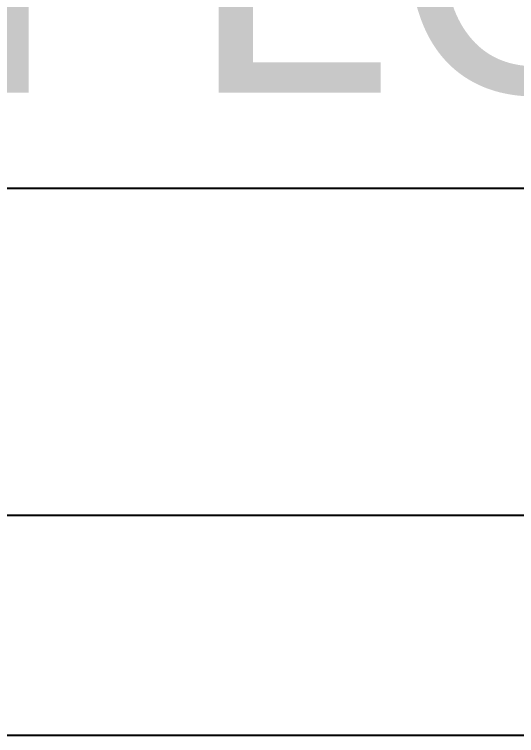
# Model space of a CAD drawing. Header units: millimetres. Extents: x 2148 to 2681, y 758 to 986.
# Drawn here: x 2391.156 to 2391.623, y 875.01 to 875.68 of the extents above; entities that cross this region are included whole.
import ezdxf

# ---------------------------------------------------------------- set-up
doc = ezdxf.new("R2010")
doc.units = ezdxf.units.MM
doc.linetypes.add('CENTER2', pattern=[28.575, 19.05, -3.175, 3.175, -3.175])
for name, color, linetype in [('A-Wall', 4, 'Continuous'), ('HATCH', 8, 'Continuous'), ('S_GRID LINES', 252, 'Continuous')]:
    doc.layers.add(name, color=color, linetype=linetype)
doc.styles.add('MMTX$0$ESMX$0$X-OPTA1D', font='x-opta1d')

msp = doc.modelspace()

# ---------------------------------------------------------------- linework, layer by layer
at = {"layer": 'A-Wall', "ltscale": 10}
msp.add_line((2390.2912912, 875.2152586, 0), (2396.6843476, 875.2152586, 0), dxfattribs=at)
at = {"layer": 'HATCH', "color": 4, "lineweight": -3, "ltscale": 0.05}
msp.add_line((2396.8839234, 875.0103436, 0), (2389.4735145, 875.0103436, 0), dxfattribs=at)
at = {"layer": 'S_GRID LINES', "linetype": 'CENTER2', "ltscale": 0.2}
msp.add_line((2403.8485517, 875.518508, 0), (2382.2811398, 875.518508, 0), dxfattribs=at)

# ---------------------------------------------------------------- texts
at = {"color": 2, "insert": (2391.0144672, 875.9464268, 0), "char_height": 0.25536, "width": 11.644719696, "attachment_point": 4, "style": 'MMTX$0$ESMX$0$X-OPTA1D'}
msp.add_mtext('0.60 M. X 0.60 M.\\P FLOOR TILES', dxfattribs=at)
msp.add_mtext('0.60 M. X 0.60 M.\\P FLOOR TILES', dxfattribs=at)

doc.saveas('drawing.dxf')
